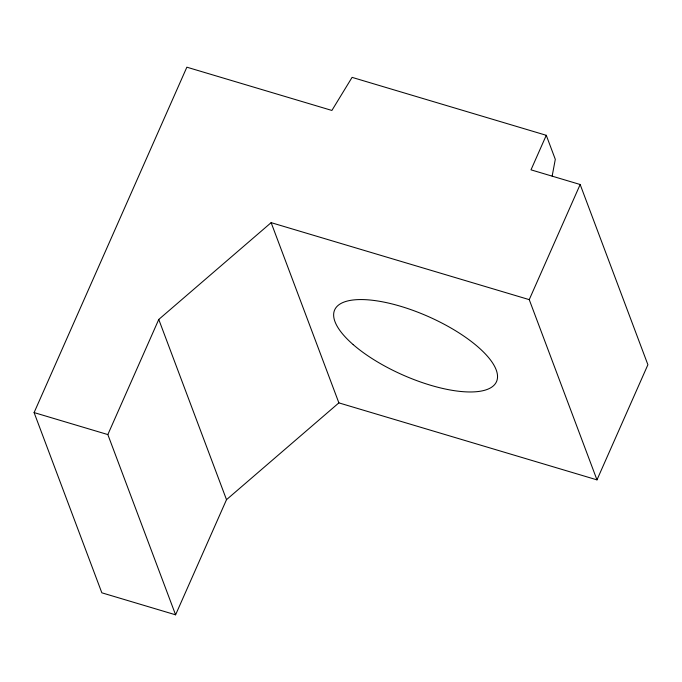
<?xml version="1.0" encoding="UTF-8"?>
<svg xmlns="http://www.w3.org/2000/svg" width="682" height="682" viewBox="0 0 682 682"><rect width="100%" height="100%" fill="white"/><g stroke="black" fill="none" stroke-linecap="round" stroke-linejoin="round"><path stroke-width="1.02" d="M552.164 176.05L555.301 159.332L546.273 135.3L352.083 77.373L331.887 110.45L186.859 67.186L34.1 412.584L101.84 592.811L175.589 614.814L226.509 499.676L338.877 402.874L596.98 479.864L647.9 364.734L580.16 184.507L530.997 169.844L546.273 135.3M175.589 614.814L107.841 434.579L158.761 319.449L271.138 222.647L529.241 299.637L596.98 479.864M529.241 299.637L580.16 184.507M34.1 412.584L107.841 434.579M271.138 222.647L338.877 402.874M158.761 319.449L226.509 499.676M353.208 344.632A88.524 31.875 23.9 0 0 492.856 386.293A88.524 31.875 23.9 0 0 400.811 306.346A88.524 31.875 23.9 0 0 353.208 344.632"/></g></svg>
